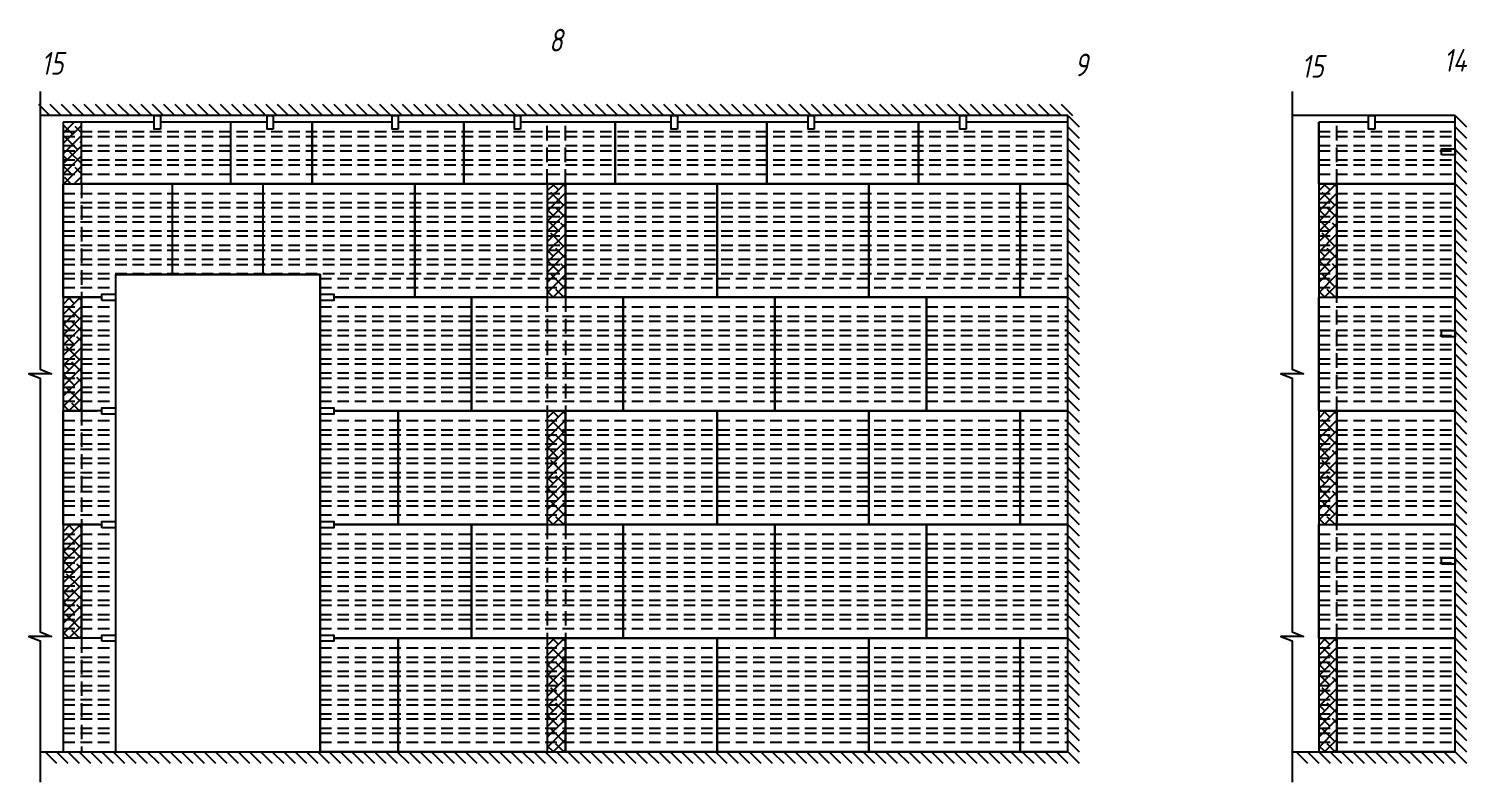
# Model space of a CAD drawing. Header units: millimetres. Extents: x -1499 to 18227, y -5398 to 4982.
# Drawn here: x 9939 to 16268, y 1667 to 4982 of the extents above; entities that cross this region are included whole.
import ezdxf
from ezdxf.enums import TextEntityAlignment as Align

# ---------------------------------------------------------------- set-up
doc = ezdxf.new("R2010")
doc.units = ezdxf.units.MM
doc.linetypes.add('DASHED', pattern=[19.05, 12.7, -6.35])
doc.layers.add('100 noprint', color=1, linetype='Continuous', plot=False)
doc.styles.add('ГОСТ-ISOCPEUR', font='isocpeui.ttf', dxfattribs={"width": 0.8})

msp = doc.modelspace()

# ---------------------------------------------------------------- hatches: boundary and pattern name
h = msp.add_hatch()
h.set_pattern_fill('ANSI38', color=256, scale=10, style=0)
h.set_pattern_definition([(45, (-56973.817, 13116.812), (-22.45064, 22.45064), []), (135, (-56973.817, 13116.812), (-67.351921, 22.45064), [79.375, -47.625])])
h.paths.add_polyline_path([(10170.2, 4300.6), (10170.2, 4570.6), (10090.2, 4570.6), (10090.2, 4300.6)])
h = msp.add_hatch()
h.set_pattern_fill('ANSI38', color=256, scale=10, style=0)
h.set_pattern_definition([(45, (-50615.41, 15116.812), (-22.45064, 22.45064), []), (135, (-50615.41, 15116.812), (-67.351921, 22.45064), [79.375, -47.625])])
h.paths.add_polyline_path([(12300.2, 3800.6), (12300.2, 4300.6), (12220.2, 4300.6), (12220.2, 3800.6)])
h = msp.add_hatch()
h.set_pattern_fill('ANSI38', color=256, scale=10, style=0)
h.set_pattern_definition([(45, (-47221.052, 15116.812), (-22.45064, 22.45064), []), (135, (-47221.052, 15116.812), (-67.351921, 22.45064), [79.375, -47.625])])
h.paths.add_polyline_path([(15694.5, 3800.6), (15694.5, 4300.6), (15614.5, 4300.6), (15614.5, 3800.6)])
h = msp.add_hatch()
h.set_pattern_fill('ANSI38', color=256, scale=10, style=0)
h.set_pattern_definition([(45, (-52745.41, 14616.812), (-22.45064, 22.45064), []), (135, (-52745.41, 14616.812), (-67.351921, 22.45064), [79.375, -47.625])])
h.paths.add_polyline_path([(10170.2, 3300.6), (10170.2, 3800.6), (10090.2, 3800.6), (10090.2, 3300.6)])
h = msp.add_hatch()
h.set_pattern_fill('ANSI38', color=256, scale=10, style=0)
h.set_pattern_definition([(45, (-50615.41, 14116.812), (-22.45064, 22.45064), []), (135, (-50615.41, 14116.812), (-67.351921, 22.45064), [79.375, -47.625])])
h.paths.add_polyline_path([(12300.2, 2800.6), (12300.2, 3300.6), (12220.2, 3300.6), (12220.2, 2800.6)])
h = msp.add_hatch()
h.set_pattern_fill('ANSI38', color=256, scale=10, style=0)
h.set_pattern_definition([(45, (-47221.052, 14116.812), (-22.45064, 22.45064), []), (135, (-47221.052, 14116.812), (-67.351921, 22.45064), [79.375, -47.625])])
h.paths.add_polyline_path([(15694.5, 2800.6), (15694.5, 3300.6), (15614.5, 3300.6), (15614.5, 2800.6)])
h = msp.add_hatch()
h.set_pattern_fill('ANSI38', color=256, scale=10, style=0)
h.set_pattern_definition([(45, (-52745.41, 13616.812), (-22.45064, 22.45064), []), (135, (-52745.41, 13616.812), (-67.351921, 22.45064), [79.375, -47.625])])
h.paths.add_polyline_path([(10170.2, 2300.6), (10170.2, 2800.6), (10090.2, 2800.6), (10090.2, 2300.6)])
h = msp.add_hatch()
h.set_pattern_fill('ANSI38', color=256, scale=10, style=0)
h.set_pattern_definition([(45, (-50615.41, 13116.812), (-22.45064, 22.45064), []), (135, (-50615.41, 13116.812), (-67.351921, 22.45064), [79.375, -47.625])])
h.paths.add_polyline_path([(12300.2, 1800.6), (12300.2, 2300.6), (12220.2, 2300.6), (12220.2, 1800.6)])
h = msp.add_hatch()
h.set_pattern_fill('ANSI38', color=256, scale=10, style=0)
h.set_pattern_definition([(45, (-47221.052, 13116.812), (-22.45064, 22.45064), []), (135, (-47221.052, 13116.812), (-67.351921, 22.45064), [79.375, -47.625])])
h.paths.add_polyline_path([(15694.5, 1800.6), (15694.5, 2300.6), (15614.5, 2300.6), (15614.5, 1800.6)])

# ---------------------------------------------------------------- linework, layer by layer
for p, q in [((9981.1, 4650.6), (10031.1, 4600.6)), ((10031.1, 4650.6), (10081.1, 4600.6)), ((10081.1, 4650.6), (10131.1, 4600.6)), ((10131.1, 4650.6), (10181.1, 4600.6)), ((10181.1, 4650.6), (10231.1, 4600.6)), ((10231.1, 4650.6), (10281.1, 4600.6)), ((10281.1, 4650.6), (10331.1, 4600.6)), ((10331.1, 4650.6), (10381.1, 4600.6)), ((10381.1, 4650.6), (10431.1, 4600.6)), ((10431.1, 4650.6), (10481.1, 4600.6)), ((10481.1, 4650.6), (10531.1, 4600.6)), ((10531.1, 4650.6), (10581.1, 4600.6)), ((10581.1, 4650.6), (10631.1, 4600.6)), ((10631.1, 4650.6), (10681.1, 4600.6)), ((10681.1, 4650.6), (10731.1, 4600.6)), ((10731.1, 4650.6), (10781.1, 4600.6)), ((10781.1, 4650.6), (10831.1, 4600.6)), ((10831.1, 4650.6), (10881.1, 4600.6)), ((10881.1, 4650.6), (10931.1, 4600.6)), ((10931.1, 4650.6), (10981.1, 4600.6)), ((10981.1, 4650.6), (11031.1, 4600.6)), ((11031.1, 4650.6), (11081.1, 4600.6)), ((11081.1, 4650.6), (11131.1, 4600.6)), ((11131.1, 4650.6), (11181.1, 4600.6)), ((11181.1, 4650.6), (11231.1, 4600.6)), ((11231.1, 4650.6), (11281.1, 4600.6)), ((11281.1, 4650.6), (11331.1, 4600.6)), ((11331.1, 4650.6), (11381.1, 4600.6)), ((11381.1, 4650.6), (11431.1, 4600.6)), ((11431.1, 4650.6), (11481.1, 4600.6)), ((11481.1, 4650.6), (11531.1, 4600.6)), ((11531.1, 4650.6), (11581.1, 4600.6)), ((11581.1, 4650.6), (11631.1, 4600.6)), ((11631.1, 4650.6), (11681.1, 4600.6)), ((11681.1, 4650.6), (11731.1, 4600.6)), ((11731.1, 4650.6), (11781.1, 4600.6)), ((11781.1, 4650.6), (11831.1, 4600.6)), ((11831.1, 4650.6), (11881.1, 4600.6)), ((11881.1, 4650.6), (11931.1, 4600.6)), ((11931.1, 4650.6), (11981.1, 4600.6)), ((11981.1, 4650.6), (12031.1, 4600.6)), ((12031.1, 4650.6), (12081.1, 4600.6)), ((12081.1, 4650.6), (12131.1, 4600.6)), ((12131.1, 4650.6), (12181.1, 4600.6)), ((12181.1, 4650.6), (12231.1, 4600.6)), ((12231.1, 4650.6), (12281.1, 4600.6)), ((12281.1, 4650.6), (12331.1, 4600.6)), ((12331.1, 4650.6), (12381.1, 4600.6)), ((12381.1, 4650.6), (12431.1, 4600.6)), ((12431.1, 4650.6), (12481.1, 4600.6)), ((12481.1, 4650.6), (12531.1, 4600.6)), ((12531.1, 4650.6), (12581.1, 4600.6)), ((12581.1, 4650.6), (12631.1, 4600.6)), ((12631.1, 4650.6), (12681.1, 4600.6)), ((12681.1, 4650.6), (12731.1, 4600.6)), ((12731.1, 4650.6), (12781.1, 4600.6)), ((12781.1, 4650.6), (12831.1, 4600.6)), ((12831.1, 4650.6), (12881.1, 4600.6)), ((12881.1, 4650.6), (12931.1, 4600.6)), ((12931.1, 4650.6), (12981.1, 4600.6)), ((12981.1, 4650.6), (13031.1, 4600.6)), ((13031.1, 4650.6), (13081.1, 4600.6)), ((13081.1, 4650.6), (13131.1, 4600.6)), ((13131.1, 4650.6), (13181.1, 4600.6)), ((13181.1, 4650.6), (13231.1, 4600.6)), ((13231.1, 4650.6), (13281.1, 4600.6)), ((13281.1, 4650.6), (13331.1, 4600.6)), ((13331.1, 4650.6), (13381.1, 4600.6)), ((13381.1, 4650.6), (13431.1, 4600.6)), ((13431.1, 4650.6), (13481.1, 4600.6)), ((13481.1, 4650.6), (13531.1, 4600.6)), ((13531.1, 4650.6), (13581.1, 4600.6)), ((13581.1, 4650.6), (13631.1, 4600.6)), ((13631.1, 4650.6), (13681.1, 4600.6)), ((13681.1, 4650.6), (13731.1, 4600.6)), ((13731.1, 4650.6), (13781.1, 4600.6)), ((13781.1, 4650.6), (13831.1, 4600.6)), ((13831.1, 4650.6), (13881.1, 4600.6)), ((13881.1, 4650.6), (13931.1, 4600.6)), ((13931.1, 4650.6), (13981.1, 4600.6)), ((13981.1, 4650.6), (14031.1, 4600.6)), ((14031.1, 4650.6), (14081.1, 4600.6)), ((14081.1, 4650.6), (14131.1, 4600.6)), ((14131.1, 4650.6), (14181.1, 4600.6)), ((14181.1, 4650.6), (14231.1, 4600.6)), ((14231.1, 4650.6), (14281.1, 4600.6)), ((14281.1, 4650.6), (14331.1, 4600.6)), ((14331.1, 4650.6), (14381.1, 4600.6)), ((14381.1, 4650.6), (14431.1, 4600.6)), ((14431.1, 4650.6), (14481.1, 4600.6)), ((14481.1, 4650.6), (14531.1, 4600.6)), ((14510.2, 4600.6), (9988.6, 4600.6)), ((10090.2, 4570.6), (10090.2, 1800.6)), ((10490.6, 4570.6), (10090.2, 4570.6)), ((10170.2, 4300.6), (10170.2, 4570.6)), ((10170.2, 4300.6), (10170.2, 4570.6)), ((10987, 4570.6), (10517.6, 4570.6)), ((10827.2, 4300.6), (10827.2, 4570.6)), ((11536.8, 4570.6), (11014, 4570.6)), ((12075.3, 4570.6), (11563.8, 4570.6)), ((12765.3, 4570.6), (12102.3, 4570.6)), ((13367.6, 4570.6), (12792.3, 4570.6)), ((14035.8, 4570.6), (13394.6, 4570.6)), ((13853.2, 4300.6), (13853.2, 4570.6)), ((14510.2, 4570.6), (14062.8, 4570.6)), ((14510.2, 1800.6), (14510.2, 4600.6)), ((14510.2, 4600.6), (14560.2, 4550.6)), ((16214.5, 4600.6), (15498, 4600.6)), ((15614.5, 4570.6), (15614.5, 1800.6)), ((15614.5, 4570.6), (15614.5, 4300.6)), ((15833.5, 4570.6), (15614.5, 4570.6)), ((16214.5, 4570.6), (15860.5, 4570.6)), ((16214.5, 1800.6), (16214.5, 4600.6)), ((16214.5, 4600.6), (16264.5, 4550.6)), ((14510.2, 4550.6), (14560.2, 4500.6)), ((14510.2, 4500.6), (14560.2, 4450.6)), ((16214.5, 4550.6), (16264.5, 4500.6)), ((16214.5, 4500.6), (16264.5, 4450.6)), ((14510.2, 4450.6), (14560.2, 4400.6)), ((16214.5, 4450.6), (16264.5, 4400.6)), ((14510.2, 4400.6), (14560.2, 4350.6)), ((16214.5, 4400.6), (16264.5, 4350.6)), ((14510.2, 4350.6), (14560.2, 4300.6)), ((16214.5, 4350.6), (16264.5, 4300.6)), ((10090.2, 4300.6), (10570.2, 4300.6)), ((10090.2, 3800.6), (10090.2, 4300.6)), ((10827.2, 4300.6), (10170.2, 4300.6)), ((10570.2, 4300.6), (10570.2, 3900.6)), ((10570.2, 4300.6), (10970.2, 4300.6)), ((10970.2, 3900.6), (10970.2, 4300.6)), ((10970.2, 3900.6), (10970.2, 4300.6)), ((11637.2, 3800.6), (11637.2, 4300.6)), ((11637.2, 4300.6), (12220.2, 4300.6)), ((12220.2, 4300.6), (12220.2, 3800.6)), ((12220.2, 4300.6), (12300.2, 4300.6)), ((12300.2, 4300.6), (12300.2, 3800.6)), ((12300.2, 4300.6), (12300.2, 3800.6)), ((14510.2, 4300.6), (13853.2, 4300.6)), ((14510.2, 4300.6), (14560.2, 4250.6)), ((14510.2, 4250.6), (14560.2, 4200.6)), ((15614.5, 4300.6), (15614.5, 3800.6)), ((15614.5, 4300.6), (15694.5, 4300.6)), ((15694.5, 4300.6), (15694.5, 3800.6)), ((16214.5, 4300.6), (16264.5, 4250.6)), ((16214.5, 4250.6), (16264.5, 4200.6)), ((14510.2, 4200.6), (14560.2, 4150.6)), ((16214.5, 4200.6), (16264.5, 4150.6)), ((14510.2, 4150.6), (14560.2, 4100.6)), ((16214.5, 4150.6), (16264.5, 4100.6)), ((14510.2, 4100.6), (14560.2, 4050.6)), ((16214.5, 4100.6), (16264.5, 4050.6)), ((14510.2, 4050.6), (14560.2, 4000.6)), ((14510.2, 4000.6), (14560.2, 3950.6)), ((16214.5, 4050.6), (16264.5, 4000.6)), ((16214.5, 4000.6), (16264.5, 3950.6)), ((14510.2, 3950.6), (14560.2, 3900.6)), ((16214.5, 3950.6), (16264.5, 3900.6)), ((10320.2, 3900.6), (10320.2, 1800.6)), ((10320.2, 3900.6), (11220.2, 3900.6)), ((11220.2, 3900.6), (11220.2, 1800.6)), ((14510.2, 3900.6), (14560.2, 3850.6)), ((16214.5, 3900.6), (16264.5, 3850.6)), ((10090.2, 3800.6), (10090.2, 3300.6)), ((10090.2, 3800.6), (10170.2, 3800.6)), ((10260.2, 3800.6), (10090.2, 3800.6)), ((10170.2, 3800.6), (10170.2, 3300.6)), ((10250.2, 3800.6), (10170.2, 3800.6)), ((12220.2, 3800.6), (11637.2, 3800.6)), ((14510.2, 3850.6), (14560.2, 3800.6)), ((14510.2, 3800.6), (14560.2, 3750.6)), ((15614.5, 3800.6), (15614.5, 3300.6)), ((15614.5, 3800.6), (16214.5, 3800.6)), ((16214.5, 3850.6), (16264.5, 3800.6)), ((16214.5, 3800.6), (16264.5, 3750.6)), ((14510.2, 3750.6), (14560.2, 3700.6)), ((16214.5, 3750.6), (16264.5, 3700.6)), ((14510.2, 3700.6), (14560.2, 3650.6)), ((16214.5, 3700.6), (16264.5, 3650.6)), ((14510.2, 3650.6), (14560.2, 3600.6)), ((16214.5, 3650.6), (16264.5, 3600.6)), ((14510.2, 3600.6), (14560.2, 3550.6)), ((14510.2, 3550.6), (14560.2, 3500.6)), ((16214.5, 3600.6), (16264.5, 3550.6)), ((16214.5, 3550.6), (16264.5, 3500.6)), ((14510.2, 3500.6), (14560.2, 3450.6)), ((16214.5, 3500.6), (16264.5, 3450.6)), ((14510.2, 3450.6), (14560.2, 3400.6)), ((16214.5, 3450.6), (16264.5, 3400.6)), ((14510.2, 3400.6), (14560.2, 3350.6)), ((16214.5, 3400.6), (16264.5, 3350.6)), ((10170.2, 3300.6), (10090.2, 3300.6)), ((12220.2, 3300.6), (12220.2, 2800.6)), ((12220.2, 3300.6), (12300.2, 3300.6)), ((12300.2, 3300.6), (12300.2, 2800.6)), ((14510.2, 3350.6), (14560.2, 3300.6)), ((14510.2, 3300.6), (14560.2, 3250.6)), ((15614.5, 3300.6), (15614.5, 2800.6)), ((15614.5, 3300.6), (15694.5, 3300.6)), ((15694.5, 3300.6), (15694.5, 2800.6)), ((16214.5, 3350.6), (16264.5, 3300.6)), ((16214.5, 3300.6), (16264.5, 3250.6)), ((14510.2, 3250.6), (14560.2, 3200.6)), ((16214.5, 3250.6), (16264.5, 3200.6)), ((14510.2, 3200.6), (14560.2, 3150.6)), ((16214.5, 3200.6), (16264.5, 3150.6)), ((14510.2, 3150.6), (14560.2, 3100.6)), ((16214.5, 3150.6), (16264.5, 3100.6)), ((14510.2, 3100.6), (14560.2, 3050.6)), ((14510.2, 3050.6), (14560.2, 3000.6)), ((16214.5, 3100.6), (16264.5, 3050.6)), ((16214.5, 3050.6), (16264.5, 3000.6)), ((14510.2, 3000.6), (14560.2, 2950.6)), ((16214.5, 3000.6), (16264.5, 2950.6)), ((14510.2, 2950.6), (14560.2, 2900.6)), ((16214.5, 2950.6), (16264.5, 2900.6)), ((14510.2, 2900.6), (14560.2, 2850.6)), ((14510.2, 2850.6), (14560.2, 2800.6)), ((16214.5, 2900.6), (16264.5, 2850.6)), ((16214.5, 2850.6), (16264.5, 2800.6)), ((10090.2, 2800.6), (10090.2, 2300.6)), ((10090.2, 2800.6), (10170.2, 2800.6)), ((10170.2, 2800.6), (10170.2, 2300.6)), ((10250.2, 2800.6), (10170.2, 2800.6)), ((14510.2, 2800.6), (14560.2, 2750.6)), ((15614.5, 2800.6), (15614.5, 2300.6)), ((15614.5, 2800.6), (16214.5, 2800.6)), ((16214.5, 2800.6), (16264.5, 2750.6)), ((14510.2, 2750.6), (14560.2, 2700.6)), ((16214.5, 2750.6), (16264.5, 2700.6)), ((14510.2, 2700.6), (14560.2, 2650.6)), ((16214.5, 2700.6), (16264.5, 2650.6)), ((14510.2, 2650.6), (14560.2, 2600.6)), ((14510.2, 2600.6), (14560.2, 2550.6)), ((16214.5, 2650.6), (16264.5, 2600.6)), ((16214.5, 2600.6), (16264.5, 2550.6)), ((14510.2, 2550.6), (14560.2, 2500.6)), ((16214.5, 2550.6), (16264.5, 2500.6)), ((14510.2, 2500.6), (14560.2, 2450.6)), ((16214.5, 2500.6), (16264.5, 2450.6)), ((14510.2, 2450.6), (14560.2, 2400.6)), ((16214.5, 2450.6), (16264.5, 2400.6)), ((14510.2, 2400.6), (14560.2, 2350.6)), ((14510.2, 2350.6), (14560.2, 2300.6)), ((16214.5, 2400.6), (16264.5, 2350.6)), ((16214.5, 2350.6), (16264.5, 2300.6)), ((10170.2, 2300.6), (10090.2, 2300.6)), ((12220.2, 2300.6), (12220.2, 1800.6)), ((12220.2, 2300.6), (12300.2, 2300.6)), ((12300.2, 2300.6), (12300.2, 1800.6)), ((14510.2, 2300.6), (14560.2, 2250.6)), ((15614.5, 2300.6), (15614.5, 1800.6)), ((15614.5, 2300.6), (15694.5, 2300.6)), ((15694.5, 2300.6), (15694.5, 1800.6)), ((16214.5, 2300.6), (16264.5, 2250.6)), ((14510.2, 2250.6), (14560.2, 2200.6)), ((16214.5, 2250.6), (16264.5, 2200.6)), ((14510.2, 2200.6), (14560.2, 2150.6)), ((16214.5, 2200.6), (16264.5, 2150.6)), ((14510.2, 2150.6), (14560.2, 2100.6)), ((14510.2, 2100.6), (14560.2, 2050.6)), ((16214.5, 2150.6), (16264.5, 2100.6)), ((16214.5, 2100.6), (16264.5, 2050.6)), ((14510.2, 2050.6), (14560.2, 2000.6)), ((16214.5, 2050.6), (16264.5, 2000.6)), ((14510.2, 2000.6), (14560.2, 1950.6)), ((16214.5, 2000.6), (16264.5, 1950.6)), ((14510.2, 1950.6), (14560.2, 1900.6)), ((14510.2, 1900.6), (14560.2, 1850.6)), ((16214.5, 1950.6), (16264.5, 1900.6)), ((16214.5, 1900.6), (16264.5, 1850.6)), ((14510.2, 1850.6), (14560.2, 1800.6)), ((16214.5, 1850.6), (16264.5, 1800.6)), ((9988.6, 1800.6), (14510.2, 1800.6)), ((10010.2, 1800.6), (10060.2, 1750.6)), ((10060.2, 1800.6), (10110.2, 1750.6)), ((10110.2, 1800.6), (10160.2, 1750.6)), ((10160.2, 1800.6), (10210.2, 1750.6)), ((10210.2, 1800.6), (10260.2, 1750.6)), ((10260.2, 1800.6), (10310.2, 1750.6)), ((10310.2, 1800.6), (10360.2, 1750.6)), ((10360.2, 1800.6), (10410.2, 1750.6)), ((10410.2, 1800.6), (10460.2, 1750.6)), ((10460.2, 1800.6), (10510.2, 1750.6)), ((10510.2, 1800.6), (10560.2, 1750.6)), ((10560.2, 1800.6), (10610.2, 1750.6)), ((10610.2, 1800.6), (10660.2, 1750.6)), ((10660.2, 1800.6), (10710.2, 1750.6)), ((10710.2, 1800.6), (10760.2, 1750.6)), ((10760.2, 1800.6), (10810.2, 1750.6)), ((10810.2, 1800.6), (10860.2, 1750.6)), ((10860.2, 1800.6), (10910.2, 1750.6)), ((10910.2, 1800.6), (10960.2, 1750.6)), ((10960.2, 1800.6), (11010.2, 1750.6)), ((11010.2, 1800.6), (11060.2, 1750.6)), ((11060.2, 1800.6), (11110.2, 1750.6)), ((11110.2, 1800.6), (11160.2, 1750.6)), ((11160.2, 1800.6), (11210.2, 1750.6)), ((11210.2, 1800.6), (11260.2, 1750.6)), ((11260.2, 1800.6), (11310.2, 1750.6)), ((11310.2, 1800.6), (11360.2, 1750.6)), ((11360.2, 1800.6), (11410.2, 1750.6)), ((11410.2, 1800.6), (11460.2, 1750.6)), ((11460.2, 1800.6), (11510.2, 1750.6)), ((11510.2, 1800.6), (11560.2, 1750.6)), ((11560.2, 1800.6), (11610.2, 1750.6)), ((11610.2, 1800.6), (11660.2, 1750.6)), ((11660.2, 1800.6), (11710.2, 1750.6)), ((11710.2, 1800.6), (11760.2, 1750.6)), ((11760.2, 1800.6), (11810.2, 1750.6)), ((11810.2, 1800.6), (11860.2, 1750.6)), ((11860.2, 1800.6), (11910.2, 1750.6)), ((11910.2, 1800.6), (11960.2, 1750.6)), ((11960.2, 1800.6), (12010.2, 1750.6)), ((12010.2, 1800.6), (12060.2, 1750.6)), ((12060.2, 1800.6), (12110.2, 1750.6)), ((12110.2, 1800.6), (12160.2, 1750.6)), ((12160.2, 1800.6), (12210.2, 1750.6)), ((12210.2, 1800.6), (12260.2, 1750.6)), ((12260.2, 1800.6), (12310.2, 1750.6)), ((12310.2, 1800.6), (12360.2, 1750.6)), ((12360.2, 1800.6), (12410.2, 1750.6)), ((12410.2, 1800.6), (12460.2, 1750.6)), ((12460.2, 1800.6), (12510.2, 1750.6)), ((12510.2, 1800.6), (12560.2, 1750.6)), ((12560.2, 1800.6), (12610.2, 1750.6)), ((12610.2, 1800.6), (12660.2, 1750.6)), ((12660.2, 1800.6), (12710.2, 1750.6)), ((12710.2, 1800.6), (12760.2, 1750.6)), ((12760.2, 1800.6), (12810.2, 1750.6)), ((12810.2, 1800.6), (12860.2, 1750.6)), ((12860.2, 1800.6), (12910.2, 1750.6)), ((12910.2, 1800.6), (12960.2, 1750.6)), ((12960.2, 1800.6), (13010.2, 1750.6)), ((13010.2, 1800.6), (13060.2, 1750.6)), ((13060.2, 1800.6), (13110.2, 1750.6)), ((13110.2, 1800.6), (13160.2, 1750.6)), ((13160.2, 1800.6), (13210.2, 1750.6)), ((13210.2, 1800.6), (13260.2, 1750.6)), ((13260.2, 1800.6), (13310.2, 1750.6)), ((13310.2, 1800.6), (13360.2, 1750.6)), ((13360.2, 1800.6), (13410.2, 1750.6)), ((13410.2, 1800.6), (13460.2, 1750.6)), ((13460.2, 1800.6), (13510.2, 1750.6)), ((13510.2, 1800.6), (13560.2, 1750.6)), ((13560.2, 1800.6), (13610.2, 1750.6)), ((13610.2, 1800.6), (13660.2, 1750.6)), ((13660.2, 1800.6), (13710.2, 1750.6)), ((13710.2, 1800.6), (13760.2, 1750.6)), ((13760.2, 1800.6), (13810.2, 1750.6)), ((13810.2, 1800.6), (13860.2, 1750.6)), ((13860.2, 1800.6), (13910.2, 1750.6)), ((13910.2, 1800.6), (13960.2, 1750.6)), ((13960.2, 1800.6), (14010.2, 1750.6)), ((14010.2, 1800.6), (14060.2, 1750.6)), ((14060.2, 1800.6), (14110.2, 1750.6)), ((14110.2, 1800.6), (14160.2, 1750.6)), ((14160.2, 1800.6), (14210.2, 1750.6)), ((14210.2, 1800.6), (14260.2, 1750.6)), ((14260.2, 1800.6), (14310.2, 1750.6)), ((14310.2, 1800.6), (14360.2, 1750.6)), ((14360.2, 1800.6), (14410.2, 1750.6)), ((14410.2, 1800.6), (14460.2, 1750.6)), ((14460.2, 1800.6), (14510.2, 1750.6)), ((14510.2, 1800.6), (14560.2, 1750.6)), ((15498, 1800.6), (16214.5, 1800.6)), ((15514.5, 1800.6), (15564.5, 1750.6)), ((15564.5, 1800.6), (15614.5, 1750.6)), ((15614.5, 1800.6), (15664.5, 1750.6)), ((15664.5, 1800.6), (15714.5, 1750.6)), ((15714.5, 1800.6), (15764.5, 1750.6)), ((15764.5, 1800.6), (15814.5, 1750.6)), ((15814.5, 1800.6), (15864.5, 1750.6)), ((15864.5, 1800.6), (15914.5, 1750.6)), ((15914.5, 1800.6), (15964.5, 1750.6)), ((15964.5, 1800.6), (16014.5, 1750.6)), ((16014.5, 1800.6), (16064.5, 1750.6)), ((16064.5, 1800.6), (16114.5, 1750.6)), ((16114.5, 1800.6), (16164.5, 1750.6)), ((16164.5, 1800.6), (16214.5, 1750.6)), ((16214.5, 1800.6), (16264.5, 1750.6))]:
    msp.add_line(p, q)
at = {"linetype": 'DASHED', "ltscale": 5}
for p, q in [((12220.2, 4300.6), (12220.2, 4570.6)), ((12300.2, 4300.6), (12300.2, 4570.6)), ((15694.5, 4300.6), (15694.5, 4570.6)), ((10170.2, 4300.6), (10170.2, 3800.6)), ((12220.2, 3800.6), (12220.2, 3300.6)), ((12300.2, 3800.6), (12300.2, 3300.6)), ((15694.5, 3300.6), (15694.5, 3800.6)), ((10170.2, 3300.6), (10170.2, 2800.6)), ((12220.2, 2800.6), (12220.2, 2300.6)), ((12300.2, 2800.6), (12300.2, 2300.6)), ((15694.5, 2300.6), (15694.5, 2800.6)), ((10170.2, 2300.6), (10170.2, 1800.6))]:
    msp.add_line(p, q, dxfattribs=at)
for points in [[(9988.6, 4706.7), (9988.6, 3484.7), (10038.6, 3464.7), (9938.6, 3464.7), (9988.6, 3444.7), (9988.6, 2328.8), (10038.6, 2308.8), (9938.6, 2308.8), (9988.6, 2288.8), (9988.6, 1667.2)], [(15498, 4706.7), (15498, 3484.7), (15548, 3464.7), (15448, 3464.7), (15498, 3444.7), (15498, 2328.8), (15548, 2308.8), (15448, 2308.8), (15498, 2288.8), (15498, 1667.2)], [(11185.2, 4570.6), (11185.2, 4300.6), (10827.2, 4300.6)], [(11852.2, 4570.6), (11852.2, 4300.6), (11185.2, 4300.6), (11185.2, 4570.6)], [(12519.2, 4570.6), (12519.2, 4300.6), (11852.2, 4300.6), (11852.2, 4570.6)], [(13186.2, 4570.6), (13186.2, 4300.6), (12519.2, 4300.6), (12519.2, 4570.6)], [(13853.2, 4570.6), (13853.2, 4300.6), (13186.2, 4300.6), (13186.2, 4570.6)], [(16214.5, 4300.6), (15614.5, 4300.6), (15614.5, 4570.6)], [(10970.2, 3900.6), (10970.2, 4300.6), (11637.2, 4300.6), (11637.2, 3800.6), (11280.2, 3800.6)], [(14510.2, 3800.6), (14301.2, 3800.6), (14301.2, 4300.6), (14510.2, 4300.6)], [(16214.5, 3800.6), (15694.5, 3800.6), (15694.5, 4300.6), (16214.5, 4300.6)], [(10260.2, 3300.6), (10170.2, 3300.6), (10170.2, 3800.6), (10260.2, 3800.6)], [(11220.2, 3300.6), (11220.2, 3800.6)], [(11280.2, 3800.6), (11887.2, 3800.6), (11887.2, 3300.6), (11280.2, 3300.6)], [(14510.2, 3300.6), (13888.2, 3300.6), (13888.2, 3800.6), (14510.2, 3800.6)], [(16214.5, 3300.6), (15614.5, 3300.6), (15614.5, 3800.6), (16214.5, 3800.6)], [(10240.2, 2800.6), (10090.2, 2800.6), (10090.2, 3300.6), (10240.2, 3300.6)], [(11280.2, 3300.6), (11563.2, 3300.6), (11563.2, 2800.6), (11280.2, 2800.6)], [(12220.2, 2800.6), (11563.2, 2800.6), (11563.2, 3300.6), (12220.2, 3300.6)], [(14510.2, 2800.6), (14301.2, 2800.6), (14301.2, 3300.6), (14510.2, 3300.6)], [(16214.5, 2800.6), (15694.5, 2800.6), (15694.5, 3300.6), (16214.5, 3300.6)], [(10260.2, 2300.6), (10170.2, 2300.6), (10170.2, 2800.6), (10260.2, 2800.6)], [(11220.2, 2300.6), (11220.2, 2800.6)], [(11280.2, 2800.6), (11887.2, 2800.6), (11887.2, 2300.6), (11280.2, 2300.6)], [(14510.2, 2300.6), (13888.2, 2300.6), (13888.2, 2800.6), (14510.2, 2800.6)], [(16214.5, 2300.6), (15614.5, 2300.6), (15614.5, 2800.6), (16214.5, 2800.6)], [(11280.2, 2300.6), (11563.2, 2300.6), (11563.2, 1800.6), (11220.2, 1800.6)], [(12220.2, 1800.6), (11563.2, 1800.6), (11563.2, 2300.6), (12220.2, 2300.6)], [(14510.2, 1800.6), (14301.2, 1800.6), (14301.2, 2300.6), (14510.2, 2300.6)], [(16214.5, 1800.6), (15694.5, 1800.6), (15694.5, 2300.6), (16214.5, 2300.6)]]:
    msp.add_lwpolyline(points)
at = {"flags": 128}
for points in [[(10517.6, 4540.6), (10490.6, 4540.6), (10490.6, 4600.6), (10517.6, 4600.6)], [(11014, 4540.6), (10987, 4540.6), (10987, 4600.6), (11014, 4600.6)], [(11563.8, 4540.6), (11536.8, 4540.6), (11536.8, 4600.6), (11563.8, 4600.6)], [(12102.3, 4540.6), (12075.3, 4540.6), (12075.3, 4600.6), (12102.3, 4600.6)], [(12792.3, 4540.6), (12765.3, 4540.6), (12765.3, 4600.6), (12792.3, 4600.6)], [(13394.6, 4540.6), (13367.6, 4540.6), (13367.6, 4600.6), (13394.6, 4600.6)], [(14062.8, 4540.6), (14035.8, 4540.6), (14035.8, 4600.6), (14062.8, 4600.6)], [(15860.5, 4540.6), (15833.5, 4540.6), (15833.5, 4600.6), (15860.5, 4600.6)], [(16154.5, 4427.1), (16154.5, 4454.1), (16214.5, 4454.1), (16214.5, 4427.1)], [(10260.2, 3787.1), (10260.2, 3814.1), (10320.2, 3814.1), (10320.2, 3787.1)], [(11220.2, 3787.1), (11220.2, 3814.1), (11280.2, 3814.1), (11280.2, 3787.1)], [(16154.5, 3627.1), (16154.5, 3654.1), (16214.5, 3654.1), (16214.5, 3627.1)], [(10260.2, 3287.1), (10260.2, 3314.1), (10320.2, 3314.1), (10320.2, 3287.1)], [(11220.2, 3287.1), (11220.2, 3314.1), (11280.2, 3314.1), (11280.2, 3287.1)], [(10260.2, 2787.1), (10260.2, 2814.1), (10320.2, 2814.1), (10320.2, 2787.1)], [(11220.2, 2787.1), (11220.2, 2814.1), (11280.2, 2814.1), (11280.2, 2787.1)], [(16154.5, 2627.1), (16154.5, 2654.1), (16214.5, 2654.1), (16214.5, 2627.1)], [(10260.2, 2287.1), (10260.2, 2314.1), (10320.2, 2314.1), (10320.2, 2287.1)], [(11220.2, 2287.1), (11220.2, 2314.1), (11280.2, 2314.1), (11280.2, 2287.1)]]:
    msp.add_lwpolyline(points, close=True, dxfattribs=at)
for points in [[(12300.2, 4300.6), (12967.2, 4300.6), (12967.2, 3800.6), (12300.2, 3800.6)], [(12967.2, 4300.6), (13634.2, 4300.6), (13634.2, 3800.6), (12967.2, 3800.6)], [(13634.2, 4300.6), (14301.2, 4300.6), (14301.2, 3800.6), (13634.2, 3800.6)], [(11887.2, 3800.6), (12554.2, 3800.6), (12554.2, 3300.6), (11887.2, 3300.6)], [(12554.2, 3800.6), (13221.2, 3800.6), (13221.2, 3300.6), (12554.2, 3300.6)], [(13221.2, 3800.6), (13888.2, 3800.6), (13888.2, 3300.6), (13221.2, 3300.6)], [(12300.2, 3300.6), (12967.2, 3300.6), (12967.2, 2800.6), (12300.2, 2800.6)], [(12967.2, 3300.6), (13634.2, 3300.6), (13634.2, 2800.6), (12967.2, 2800.6)], [(13634.2, 3300.6), (14301.2, 3300.6), (14301.2, 2800.6), (13634.2, 2800.6)], [(11887.2, 2800.6), (12554.2, 2800.6), (12554.2, 2300.6), (11887.2, 2300.6)], [(12554.2, 2800.6), (13221.2, 2800.6), (13221.2, 2300.6), (12554.2, 2300.6)], [(13221.2, 2800.6), (13888.2, 2800.6), (13888.2, 2300.6), (13221.2, 2300.6)], [(12300.2, 2300.6), (12967.2, 2300.6), (12967.2, 1800.6), (12300.2, 1800.6)], [(12967.2, 2300.6), (13634.2, 2300.6), (13634.2, 1800.6), (12967.2, 1800.6)], [(13634.2, 2300.6), (14301.2, 2300.6), (14301.2, 1800.6), (13634.2, 1800.6)]]:
    msp.add_lwpolyline(points, close=True)
at = {"layer": '100 noprint', "linetype": 'DASHED', "ltscale": 4}
for p, q in [((10090.2, 4530.6), (14510.2, 4530.6)), ((10090.2, 4508.1), (14510.2, 4508.1)), ((15614.5, 4530.6), (16214.5, 4530.6)), ((15614.5, 4508.1), (16214.5, 4508.1)), ((10090.2, 4468.1), (14510.2, 4468.1)), ((10090.2, 4445.6), (14510.2, 4445.6)), ((15614.5, 4468.1), (16214.5, 4468.1)), ((15614.5, 4445.6), (16214.5, 4445.6)), ((10090.2, 4405.6), (14510.2, 4405.6)), ((10090.2, 4383.1), (14510.2, 4383.1)), ((15614.5, 4405.6), (16214.5, 4405.6)), ((15614.5, 4383.1), (16214.5, 4383.1)), ((10090.2, 4343.1), (14510.2, 4343.1)), ((15614.5, 4343.1), (16214.5, 4343.1)), ((10090.2, 4258.1), (14510.2, 4258.1)), ((15614.5, 4258.1), (16214.5, 4258.1)), ((10090.2, 4218.1), (14510.2, 4218.1)), ((10090.2, 4195.6), (14510.2, 4195.6)), ((15614.5, 4218.1), (16214.5, 4218.1)), ((15614.5, 4195.6), (16214.5, 4195.6)), ((10090.2, 4155.6), (14510.2, 4155.6)), ((10090.2, 4133.1), (14510.2, 4133.1)), ((15614.5, 4155.6), (16214.5, 4155.6)), ((15614.5, 4133.1), (16214.5, 4133.1)), ((10090.2, 4093.1), (14510.2, 4093.1)), ((10090.2, 4070.6), (14510.2, 4070.6)), ((15614.5, 4093.1), (16214.5, 4093.1)), ((15614.5, 4070.6), (16214.5, 4070.6)), ((10090.2, 4030.6), (14510.2, 4030.6)), ((10090.2, 4008.1), (14510.2, 4008.1)), ((15614.5, 4030.6), (16214.5, 4030.6)), ((15614.5, 4008.1), (16214.5, 4008.1)), ((10090.2, 3968.1), (14510.2, 3968.1)), ((10090.2, 3945.6), (14510.2, 3945.6)), ((15614.5, 3968.1), (16214.5, 3968.1)), ((15614.5, 3945.6), (16214.5, 3945.6)), ((10090.2, 3905.6), (14510.2, 3905.6)), ((10090.2, 3883.1), (10320.2, 3883.1)), ((11220.2, 3883.1), (14510.2, 3883.1)), ((15614.5, 3905.6), (16214.5, 3905.6)), ((15614.5, 3883.1), (16214.5, 3883.1)), ((10090.2, 3843.1), (10320.2, 3843.1)), ((11220.2, 3843.1), (14510.2, 3843.1)), ((15614.5, 3843.1), (16214.5, 3843.1)), ((10090.2, 3758.1), (10320.2, 3758.1)), ((11220.2, 3758.1), (14510.2, 3758.1)), ((15614.5, 3758.1), (16214.5, 3758.1)), ((10090.2, 3718.1), (10320.2, 3718.1)), ((10090.2, 3695.6), (10320.2, 3695.6)), ((11220.2, 3718.1), (14510.2, 3718.1)), ((11220.2, 3695.6), (14510.2, 3695.6)), ((15614.5, 3718.1), (16214.5, 3718.1)), ((15614.5, 3695.6), (16214.5, 3695.6)), ((10090.2, 3655.6), (10320.2, 3655.6)), ((10090.2, 3633.1), (10320.2, 3633.1)), ((11220.2, 3655.6), (14510.2, 3655.6)), ((11220.2, 3633.1), (14510.2, 3633.1)), ((15614.5, 3655.6), (16214.5, 3655.6)), ((15614.5, 3633.1), (16214.5, 3633.1)), ((10090.2, 3593.1), (10320.2, 3593.1)), ((10090.2, 3570.6), (10320.2, 3570.6)), ((11220.2, 3593.1), (14510.2, 3593.1)), ((11220.2, 3570.6), (14510.2, 3570.6)), ((15614.5, 3593.1), (16214.5, 3593.1)), ((15614.5, 3570.6), (16214.5, 3570.6)), ((10090.2, 3530.6), (10320.2, 3530.6)), ((10090.2, 3508.1), (10320.2, 3508.1)), ((11220.2, 3530.6), (14510.2, 3530.6)), ((11220.2, 3508.1), (14510.2, 3508.1)), ((15614.5, 3530.6), (16214.5, 3530.6)), ((15614.5, 3508.1), (16214.5, 3508.1)), ((10090.2, 3468.1), (10320.2, 3468.1)), ((10090.2, 3445.6), (10320.2, 3445.6)), ((11220.2, 3468.1), (14510.2, 3468.1)), ((11220.2, 3445.6), (14510.2, 3445.6)), ((15614.5, 3468.1), (16214.5, 3468.1)), ((15614.5, 3445.6), (16214.5, 3445.6)), ((10090.2, 3405.6), (10320.2, 3405.6)), ((10090.2, 3383.1), (10320.2, 3383.1)), ((11220.2, 3405.6), (14510.2, 3405.6)), ((11220.2, 3383.1), (14510.2, 3383.1)), ((15614.5, 3405.6), (16214.5, 3405.6)), ((15614.5, 3383.1), (16214.5, 3383.1)), ((10090.2, 3343.1), (10320.2, 3343.1)), ((11220.2, 3343.1), (14510.2, 3343.1)), ((15614.5, 3343.1), (16214.5, 3343.1)), ((10090.2, 3258.1), (10320.2, 3258.1)), ((11220.2, 3258.1), (14510.2, 3258.1)), ((15614.5, 3258.1), (16214.5, 3258.1)), ((10090.2, 3218.1), (10320.2, 3218.1)), ((10090.2, 3195.6), (10320.2, 3195.6)), ((11220.2, 3218.1), (14510.2, 3218.1)), ((11220.2, 3195.6), (14510.2, 3195.6)), ((15614.5, 3218.1), (16214.5, 3218.1)), ((15614.5, 3195.6), (16214.5, 3195.6)), ((10090.2, 3155.6), (10320.2, 3155.6)), ((10090.2, 3133.1), (10320.2, 3133.1)), ((11220.2, 3155.6), (14510.2, 3155.6)), ((11220.2, 3133.1), (14510.2, 3133.1)), ((15614.5, 3155.6), (16214.5, 3155.6)), ((15614.5, 3133.1), (16214.5, 3133.1)), ((10090.2, 3093.1), (10320.2, 3093.1)), ((10090.2, 3070.6), (10320.2, 3070.6)), ((11220.2, 3093.1), (14510.2, 3093.1)), ((11220.2, 3070.6), (14510.2, 3070.6)), ((15614.5, 3093.1), (16214.5, 3093.1)), ((15614.5, 3070.6), (16214.5, 3070.6)), ((10090.2, 3030.6), (10320.2, 3030.6)), ((10090.2, 3008.1), (10320.2, 3008.1)), ((11220.2, 3030.6), (14510.2, 3030.6)), ((11220.2, 3008.1), (14510.2, 3008.1)), ((15614.5, 3030.6), (16214.5, 3030.6)), ((15614.5, 3008.1), (16214.5, 3008.1)), ((10090.2, 2968.1), (10320.2, 2968.1)), ((10090.2, 2945.6), (10320.2, 2945.6)), ((11220.2, 2968.1), (14510.2, 2968.1)), ((11220.2, 2945.6), (14510.2, 2945.6)), ((15614.5, 2968.1), (16214.5, 2968.1)), ((15614.5, 2945.6), (16214.5, 2945.6)), ((10090.2, 2905.6), (10320.2, 2905.6)), ((10090.2, 2883.1), (10320.2, 2883.1)), ((11220.2, 2905.6), (14510.2, 2905.6)), ((11220.2, 2883.1), (14510.2, 2883.1)), ((15614.5, 2905.6), (16214.5, 2905.6)), ((15614.5, 2883.1), (16214.5, 2883.1)), ((10090.2, 2843.1), (10320.2, 2843.1)), ((11220.2, 2843.1), (14510.2, 2843.1)), ((15614.5, 2843.1), (16214.5, 2843.1)), ((10090.2, 2758.1), (10320.2, 2758.1)), ((11220.2, 2758.1), (14510.2, 2758.1)), ((15614.5, 2758.1), (16214.5, 2758.1)), ((10090.2, 2718.1), (10320.2, 2718.1)), ((10090.2, 2695.6), (10320.2, 2695.6)), ((11220.2, 2718.1), (14510.2, 2718.1)), ((11220.2, 2695.6), (14510.2, 2695.6)), ((15614.5, 2718.1), (16214.5, 2718.1)), ((15614.5, 2695.6), (16214.5, 2695.6)), ((10090.2, 2655.6), (10320.2, 2655.6)), ((10090.2, 2633.1), (10320.2, 2633.1)), ((11220.2, 2655.6), (14510.2, 2655.6)), ((11220.2, 2633.1), (14510.2, 2633.1)), ((15614.5, 2655.6), (16214.5, 2655.6)), ((15614.5, 2633.1), (16214.5, 2633.1)), ((10090.2, 2593.1), (10320.2, 2593.1)), ((10090.2, 2570.6), (10320.2, 2570.6)), ((11220.2, 2593.1), (14510.2, 2593.1)), ((11220.2, 2570.6), (14510.2, 2570.6)), ((15614.5, 2593.1), (16214.5, 2593.1)), ((15614.5, 2570.6), (16214.5, 2570.6)), ((10090.2, 2530.6), (10320.2, 2530.6)), ((10090.2, 2508.1), (10320.2, 2508.1)), ((11220.2, 2530.6), (14510.2, 2530.6)), ((11220.2, 2508.1), (14510.2, 2508.1)), ((15614.5, 2530.6), (16214.5, 2530.6)), ((15614.5, 2508.1), (16214.5, 2508.1)), ((10090.2, 2468.1), (10320.2, 2468.1)), ((10090.2, 2445.6), (10320.2, 2445.6)), ((10090.2, 2405.6), (10320.2, 2405.6)), ((11220.2, 2468.1), (14510.2, 2468.1)), ((11220.2, 2445.6), (14510.2, 2445.6)), ((11220.2, 2405.6), (14510.2, 2405.6)), ((15614.5, 2468.1), (16214.5, 2468.1)), ((15614.5, 2445.6), (16214.5, 2445.6)), ((15614.5, 2405.6), (16214.5, 2405.6)), ((10090.2, 2383.1), (10320.2, 2383.1)), ((10090.2, 2343.1), (10320.2, 2343.1)), ((11220.2, 2383.1), (14510.2, 2383.1)), ((11220.2, 2343.1), (14510.2, 2343.1)), ((15614.5, 2383.1), (16214.5, 2383.1)), ((15614.5, 2343.1), (16214.5, 2343.1)), ((10090.2, 2258.1), (10320.2, 2258.1)), ((10090.2, 2218.1), (10320.2, 2218.1)), ((11220.2, 2258.1), (14510.2, 2258.1)), ((11220.2, 2218.1), (14510.2, 2218.1)), ((15614.5, 2258.1), (16214.5, 2258.1)), ((15614.5, 2218.1), (16214.5, 2218.1)), ((10090.2, 2195.6), (10320.2, 2195.6)), ((10090.2, 2155.6), (10320.2, 2155.6)), ((11220.2, 2195.6), (14510.2, 2195.6)), ((11220.2, 2155.6), (14510.2, 2155.6)), ((15614.5, 2195.6), (16214.5, 2195.6)), ((15614.5, 2155.6), (16214.5, 2155.6)), ((10090.2, 2133.1), (10320.2, 2133.1)), ((10090.2, 2093.1), (10320.2, 2093.1)), ((11220.2, 2133.1), (14510.2, 2133.1)), ((11220.2, 2093.1), (14510.2, 2093.1)), ((15614.5, 2133.1), (16214.5, 2133.1)), ((15614.5, 2093.1), (16214.5, 2093.1)), ((10090.2, 2070.6), (10320.2, 2070.6)), ((10090.2, 2030.6), (10320.2, 2030.6)), ((11220.2, 2070.6), (14510.2, 2070.6)), ((11220.2, 2030.6), (14510.2, 2030.6)), ((15614.5, 2070.6), (16214.5, 2070.6)), ((15614.5, 2030.6), (16214.5, 2030.6)), ((10090.2, 2008.1), (10320.2, 2008.1)), ((10090.2, 1968.1), (10320.2, 1968.1)), ((11220.2, 2008.1), (14510.2, 2008.1)), ((11220.2, 1968.1), (14510.2, 1968.1)), ((15614.5, 2008.1), (16214.5, 2008.1)), ((15614.5, 1968.1), (16214.5, 1968.1)), ((10090.2, 1945.6), (10320.2, 1945.6)), ((10090.2, 1905.6), (10320.2, 1905.6)), ((11220.2, 1945.6), (14510.2, 1945.6)), ((11220.2, 1905.6), (14510.2, 1905.6)), ((15614.5, 1945.6), (16214.5, 1945.6)), ((15614.5, 1905.6), (16214.5, 1905.6)), ((10090.2, 1883.1), (10320.2, 1883.1)), ((10090.2, 1843.1), (10320.2, 1843.1)), ((11220.2, 1883.1), (14510.2, 1883.1)), ((11220.2, 1843.1), (14510.2, 1843.1)), ((15614.5, 1883.1), (16214.5, 1883.1)), ((15614.5, 1843.1), (16214.5, 1843.1))]:
    msp.add_line(p, q, dxfattribs=at)
at = {"layer": '100 noprint'}
msp.add_lwpolyline([(10320.2, 3900.6), (10320.2, 1800.6), (11220.2, 1800.6), (11220.2, 3900.6)], close=True, dxfattribs=at)

# ---------------------------------------------------------------- texts
at = {"layer": '100 noprint', "style": 'ГОСТ-ISOCPEUR', "width": 0.8}
for s, p in [('8', (12258.1, 4932)), ('15', (10042.4, 4830.1)), ('14', (16214.1, 4843.4)), ('9', (14569.2, 4823)), ('15', (15587.4, 4817))]:
    msp.add_text(s, height=100, dxfattribs=at).set_placement(p, align=Align.MIDDLE)

doc.saveas('drawing.dxf')
